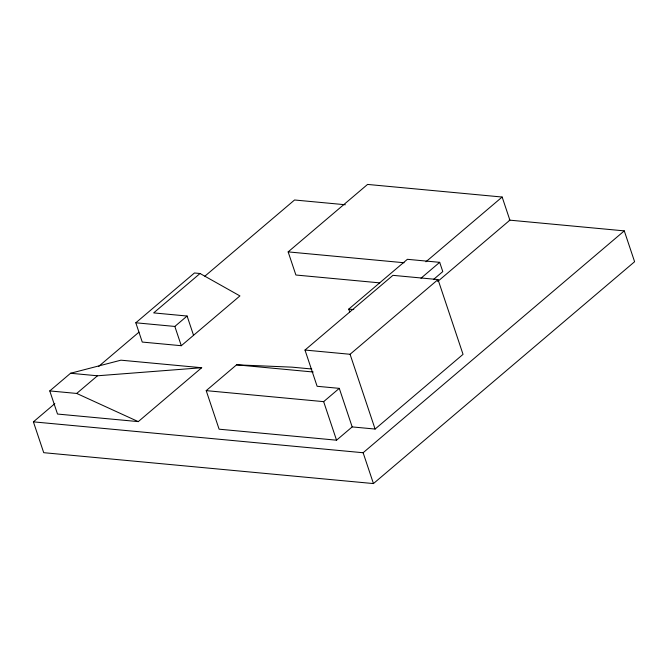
<?xml version="1.0" encoding="UTF-8"?>
<svg xmlns="http://www.w3.org/2000/svg" width="668" height="668" viewBox="0 0 668 668"><rect width="100%" height="100%" fill="white"/><g stroke="black" fill="none" stroke-linecap="round" stroke-linejoin="round"><path stroke-width="1" d="M49.774 390.922L70.566 373.262L120.941 360.177L201.694 367.734L138.268 421.617L57.515 414.051L49.774 390.922L76.695 393.444L138.268 421.617M135.813 322.786L194.438 272.987L200.041 273.504L239.921 295.916L181.287 345.715L142.259 342.066L135.813 322.786L174.841 326.443L187.098 316.031L193.545 335.303M200.041 273.504L153.673 312.9L187.098 316.031M509.191 220.098L624.279 230.877L634.6 261.722L373.445 483.574L43.721 452.687L33.4 421.85L54.834 403.639M98.488 366.548L138.977 332.163M204.859 276.193L294.555 199.991L345.364 204.75M76.695 393.444L97.478 375.783L201.694 367.734M379.75 282.873L295.891 275.016L288.15 251.886L367.567 184.426L502.152 197.035L509.884 220.164L437.623 281.554M352.178 426.91L339.286 388.358L317.116 386.288L304.992 350.049L392.934 275.341L438.016 279.566L463.041 354.349L375.099 429.056L352.178 426.91L336.547 440.195L219.104 429.19L206.203 390.638L236.581 364.828L292.116 367.158L311.797 369.003M349.69 311.889L348.763 309.109L407.388 259.309L439.686 262.332L442.784 271.584L433.423 279.541M425.908 261.798L502.152 197.035M420.957 278.239L439.686 262.332M304.992 350.049L350.074 354.274L438.016 279.566M206.203 390.638L323.654 401.643L339.286 388.358M33.4 421.85L363.125 452.737L624.279 230.877M288.15 251.886L404.098 262.749M348.763 309.109L353.806 309.585M236.581 364.828L313.225 372.009M70.566 373.262L97.478 375.783M350.074 354.274L375.099 429.056M363.125 452.737L373.445 483.574M323.654 401.643L336.547 440.195M174.841 326.443L181.287 345.715"/></g></svg>
